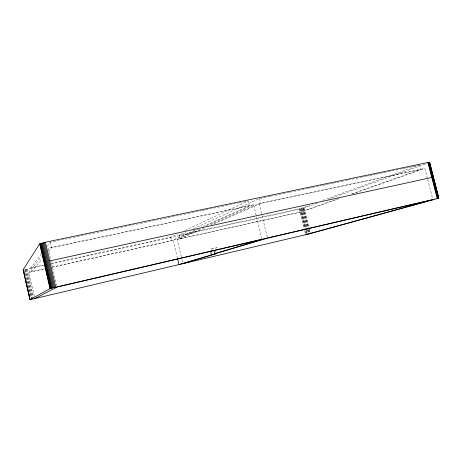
<?xml version="1.0" encoding="UTF-8"?>
<svg xmlns="http://www.w3.org/2000/svg" width="462" height="462" viewBox="0 0 462 462"><rect width="100%" height="100%" fill="white"/><g stroke="black" fill="none" stroke-linecap="round" stroke-linejoin="round"><path stroke-width="0.35" stroke-dasharray="2.31 1.73" d="M44.271 268.826L31.607 271.633L30.752 267.896L41.17 254.233M47.245 246.258L50.283 242.273L199.284 211.134M34.379 296.471L28.875 272.384L41.384 256.624M31.607 271.633L42.03 259.159M48.377 251.571L51.548 247.771L249.22 205.885L248.013 200.947L241.655 202.275M51.155 263.409L170.749 237.122L177.887 233.778M185.031 230.434L248.013 200.947M338.479 198.579L300.554 211.989L180.036 238.715L179.21 235.262L185.741 232.276M193.578 228.696L259.552 198.539L267.29 196.922M52.004 267.105L171.575 240.592L195.923 229.706M203.159 226.472L249.22 205.885M52.108 267.232L173.186 240.373L198.215 229.25M206.121 225.739L253.546 204.672L262.07 239.397M181.312 256.733L177.183 239.483L201.605 228.748M210.845 224.688L259.032 203.505L424.809 168.405L427.5 178.834M180.036 238.715L204.32 228.101M213.508 224.087L260.759 203.436L420.414 169.606L419.271 165.159L417.157 165.598M179.21 235.262L299.751 208.766L309.881 205.07M322.713 200.393L419.271 165.159M317.238 203.234L304.083 207.992L299.353 209.263L51.698 263.756M328.084 199.301L427.027 163.45M351.345 194.028L420.414 169.606M177.183 239.483L301.507 211.902L338.767 198.758M352.315 193.976L424.809 168.405M211.735 248.81L216.355 247.742M28.875 272.384L44.364 268.953M30.752 267.896L43.416 265.113M43.249 265.615L24.376 269.681L31.173 299.468M253.546 204.672L48.083 248.175L56.716 285.678M199.994 210.984L202.108 210.545M202.818 210.395L204.937 209.95M205.642 209.806L238.126 203.014M238.831 202.87L240.95 202.425M267.995 196.772L270.108 196.333M270.813 196.183L286.29 192.949M286.994 192.804L289.102 192.359M289.807 192.215L305.988 188.831M306.693 188.687L308.807 188.242M309.511 188.098L311.619 187.659M312.324 187.508L322.176 185.453M322.874 185.302L324.988 184.864M325.693 184.713L327.801 184.274M328.505 184.124L330.619 183.685M331.318 183.541L333.431 183.096M334.136 182.952L336.244 182.507M336.948 182.363L344.687 180.746M345.391 180.596L347.505 180.157M348.204 180.007L360.868 177.362M361.573 177.217L363.686 176.773M364.391 176.628L366.499 176.184M367.203 176.039L369.317 175.6M370.016 175.45L372.129 175.011M372.834 174.861L374.942 174.422M375.646 174.272L377.76 173.833M378.459 173.689L380.572 173.244M381.277 173.1L383.385 172.655M384.089 172.511L399.566 169.277M400.271 169.127L402.385 168.688M403.089 168.538L405.197 168.099M405.902 167.954L408.01 167.51M408.714 167.365L410.828 166.921M411.532 166.776L413.64 166.332M414.345 166.187L416.453 165.748M427.679 179.527L432.888 199.688M304.083 207.992L308.911 227.368M309.084 228.061L310.291 232.906M303.753 208.102L308.916 228.846M309.09 229.539L310.123 233.685M303.367 208.218L308.529 228.95M308.703 229.643L309.736 233.789M302.939 208.345L308.096 229.065M308.269 229.753L309.303 233.899M302.471 208.472L307.628 229.187M307.802 229.874L308.83 234.015M301.975 208.61L306.612 227.24M307.299 230.001L308.333 234.142M301.461 208.743L306.266 228.061M300.929 208.882L305.734 228.193M301.507 211.902L305.573 228.251M300.398 209.015L305.197 228.326M299.751 208.766L304.672 228.453M305.359 231.214L306.04 233.968M299.353 209.263L304.498 229.955M304.672 230.648L305.7 234.783M259.552 198.539L260.759 203.436M259.032 203.505L267.544 238.126M181.976 259.494L182.964 263.635M173.186 240.373L177.321 257.657M170.749 237.122L171.575 240.592M50.283 242.273L51.548 247.771M27.125 269.161L33.431 296.777M26.501 269.288L33.131 298.302M25.907 269.41L32.692 299.128M25.352 269.513L31.982 298.562M24.832 269.606L31.468 298.671M24.763 273.204L25.081 274.59M215.592 252.298A5.59 1.894 76.8 0 1 215.454 250.941M215.633 248.758A5.59 1.894 76.8 0 1 217.435 248.175M211.03 249.827A5.602 1.86 76.8 0 1 212.803 249.249"/><path stroke-width="0.69" d="M213.941 251.039A5.602 1.86 76.8 0 1 214.847 253.707L267.544 238.126L432.888 199.688L307.097 234.378L30.03 299.699L23.112 269.779L39.547 244.057L46.414 242.013L428.407 162.41L429.631 162.358L434.222 181.081M29.938 299.705L49.983 288.652L53.8 287.635L438.9 198.169L305.7 234.783M34.852 298.539L57.034 287.069L262.07 239.397L214.847 253.707M182.964 263.635L215.87 253.713L178.979 264.57L177.651 259.043M49.711 260.92L431.762 177.472M429.585 162.312L438.836 198.204M429.435 162.295L438.721 198.181M434.58 182.455L438.49 197.574M429.186 162.306L438.478 198.227M428.84 162.341L438.143 198.296M428.407 162.41L437.716 198.389M427.887 162.503L437.202 198.504M305.74 228.933L307.097 234.378M45.409 242.232L55.752 287.168M44.421 242.463L54.759 287.404M43.468 242.694L53.8 287.635M42.573 242.931L52.905 287.861M41.765 243.168L52.091 288.069M41.06 243.387L51.369 288.253M40.471 243.59L50.774 288.415M40.021 243.774L50.306 288.548M39.709 243.93L49.983 288.652M23.545 270.489L24.18 273.267M25.924 280.913L26.553 283.691M26.871 285.077L29.724 297.586M23.21 269.796L30.03 299.699M211.284 254.787A5.602 1.86 76.8 0 1 210.874 250.802"/></g></svg>
